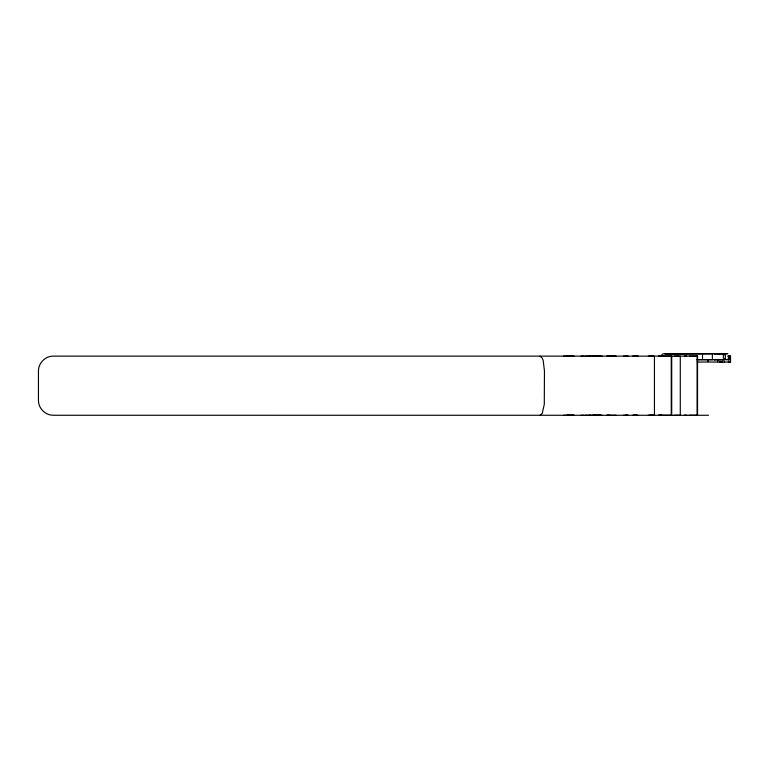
<?xml version="1.0" encoding="UTF-8"?>
<svg xmlns="http://www.w3.org/2000/svg" width="769" height="769" viewBox="0 0 769 769"><rect width="100%" height="100%" fill="white"/><g stroke="black" fill="none" stroke-linecap="round" stroke-linejoin="round"><path stroke-width="1.15" d="M654.448 415.26L654.448 356.124M671.26 415.26L671.26 356.124M680.286 415.26L680.286 356.124M697.099 415.26L697.108 356.124M708.48 415.27L53.234 415.26C45.323 415.308 38.402 408.387 38.45 400.476L38.45 370.908C38.402 362.997 45.323 356.076 53.234 356.124L697.55 356.124L697.55 415.26L689.284 415.27M712.363 358.498L712.363 355.047M723.36 358.498L723.36 355.047M728.445 358.094L728.445 357.114M728.82 362.036L728.82 358.489M729.435 356.124L729.435 359.085L728.233 359.085M729.723 362.036L730.55 362.036L730.502 356.124L728.118 356.124M717.823 360.555L717.39 362.036L697.156 362.036M725.042 358.498L724.667 359.69L723.148 359.738M730.127 358.094L729.348 359.085M661.801 354.73L662.993 353.817L712.988 353.817M665.05 354.096L715.324 353.73M540.078 415.26L542.26 413.28L544.298 404.302L544.452 370.908L543.174 360.459L542.26 358.104L540.078 356.124M724.456 359.729C725.753 358.335 726.224 353.019 723.148 353.817M729.666 359.085C731.04 358.575 729.339 354.538 730.127 357.114M581.056 356.134L583.767 356.124M606.904 356.134L609.606 356.124M581.056 415.27L583.767 415.26M606.895 415.27L609.606 415.26M714.661 353.817L715.285 353.817L714.257 353.817M717.439 353.73L718.515 353.73M567.416 356.134L569.271 356.124M593.264 356.134L595.11 356.124M714.661 359.738L715.285 359.729L714.257 359.738M717.439 359.642L718.515 359.642M567.416 415.27L569.271 415.26M593.264 415.27L595.11 415.26M658.466 356.134L659.985 356.134M659.542 356.143L660.994 356.134M684.304 356.134L685.823 356.134M685.381 356.134L686.832 356.134M729.223 356.124L730.55 356.124M658.466 415.27L660.994 415.27M684.304 415.27L685.823 415.27M685.381 415.27L686.832 415.27M719.678 353.73L717.765 353.73L718.467 353.73M714.814 353.817L716.497 353.817M574.174 356.124L563.417 356.134M595.85 356.134L600.012 356.124M567.022 356.134L568.945 356.134M592.861 356.134L594.783 356.134M719.678 359.642L717.765 359.642L718.467 359.642M714.814 359.729L716.497 359.738M720.793 362.036L719.717 362.036M720.274 362.036L720.745 362.036M570.002 415.27L574.174 415.26M600.012 415.26L589.256 415.27M567.022 415.27L568.945 415.27M592.861 415.27L594.783 415.27M716.41 353.817L716.939 353.817M719.592 353.73L720.12 353.73M721.822 353.73L722.331 353.73M718.64 353.817L719.15 353.817M569.493 356.134L573.636 356.134M584.892 356.134L590.188 356.134M599.474 356.134L589.256 356.134M610.73 356.134L615.142 356.134M607.202 356.134L616.027 356.134M633.05 356.134L638.145 356.134M633.041 356.134L637.165 356.134M658.879 356.134L663.013 356.134M716.41 359.738L716.939 359.729M718.64 359.738L719.15 359.729M719.592 359.642L720.12 359.642M721.822 359.642L722.331 359.642M721.87 362.036L722.399 362.036M724.1 362.036L724.609 362.036M573.636 415.27L563.417 415.27M584.892 415.27L590.179 415.27M595.331 415.27L599.474 415.27M607.202 415.27L616.027 415.27M633.05 415.27L638.145 415.27M633.041 415.27L637.165 415.27M658.879 415.27L661.869 415.27M660.071 415.27L663.013 415.27M720.034 353.73L721.937 353.73M722.226 353.73L723.591 353.73M723.744 353.73L726.051 353.73M726.33 353.73L727.532 353.73M716.843 353.817L718.746 353.817M719.034 353.817L720.409 353.817M720.563 353.817L722.86 353.817M727.445 353.73L727.935 353.73M663.436 356.134L671.712 356.124L671.712 415.26L663.436 415.27M689.284 356.134L697.55 356.124M697.541 359.642L715.324 359.642M720.034 359.642L721.937 359.642M722.226 359.642L723.591 359.642M723.744 359.642L726.051 359.642M726.33 359.642L727.532 359.642M696.839 359.729L712.988 359.729M716.843 359.729L718.746 359.738M719.226 359.642L720.409 359.729M720.563 359.738L722.86 359.729M727.445 359.642L727.935 359.642M717.823 362.036L730.55 362.036M725.936 353.73L726.445 353.73M722.754 353.817L723.264 353.817M727.839 356.124L728.724 356.124M648.354 356.134L653.458 356.143L649.334 356.134M674.192 356.134L679.296 356.134M727.839 359.085L728.349 359.085M725.936 359.642L726.445 359.642M722.754 359.729L723.264 359.738M728.214 362.036L728.724 362.036M648.354 415.27L653.458 415.27L649.334 415.27M674.192 415.27L679.296 415.27M623.496 356.134L627.619 356.143M623.486 415.27L627.619 415.27M625.505 356.134L626.956 356.134M599.666 356.134L602.194 356.143M626.514 356.134L628.042 356.134M625.505 415.27L626.956 415.27M599.666 415.27L601.118 415.27M626.514 415.27L628.042 415.27M600.676 415.27L602.194 415.27M724.456 353.817L725.09 355.047M707.989 359.584L707.989 361.613M702.52 355.047L702.52 358.498"/></g></svg>
